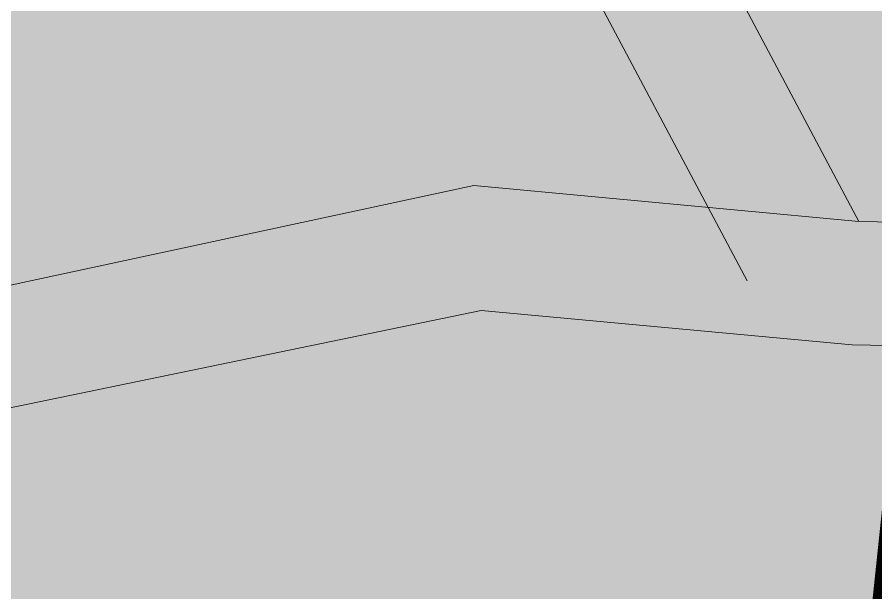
# Model space of a CAD drawing. Header units: inches. Extents: x 46944 to 1771531, y 9954 to 15548976.
# Drawn here: x 223527.65 to 223569.32, y 1547522.98 to 1547550.91 of the extents above; entities that cross this region are included whole.
import ezdxf

# ---------------------------------------------------------------- set-up
doc = ezdxf.new("R2010")
doc.units = ezdxf.units.IN
doc.header["$MEASUREMENT"] = 0
doc.layers.add('CART TRACK', color=30, linetype='Continuous')
doc.layers.add('SATGE-2', color=160, linetype='Continuous')
doc.layers.add('SUBMERGENCE AREA', color=7, linetype='Continuous', lineweight=80, true_color=0x777c88)

msp = doc.modelspace()

# ---------------------------------------------------------------- hatches: boundary and pattern name
at = {"layer": 'SUBMERGENCE AREA', "lineweight": 5}
h = msp.add_hatch(dxfattribs=at)
h.set_pattern_fill('HONEY', color=256, scale=150)
h.paths.add_polyline_path([(223798.96408, 1548738.75582), (223915.40308, 1548879.11282), (223990.96308, 1548946.96612), (224000, 1548955.08133), (224000, 1548986.42783), (223886.343, 1548888.733), (223774.367, 1548769.562), (223725.409, 1548750.386), (223625.088, 1548739.998), (223570.26771, 1548700), (223728.88355, 1548700), (223769.17908, 1548713.62082)])
h.paths.add_polyline_path([(223648.53408, 1548651.94782), (223693.55408, 1548688.05782), (223728.88355, 1548700), (223570.26771, 1548700), (223567.2059, 1548697.76604), (223535.92673, 1548589.71916), (223575.1, 1548499.549), (223554.42051, 1548257.03248), (223520.20442, 1548191.4321), (223468.344, 1548097.982), (223445.14, 1548014.864), (223452.084, 1547825.566), (223451.39624, 1547741.98656), (223477.40095, 1547692.1737), (223503.44304, 1547603.34404), (223509.05781, 1547584.19203), (223501.59863, 1547551.81152), (223497.0877, 1547520.32298), (223569.62213, 1547517.52423), (223576.6436, 1547584.09246), (223565.56822, 1547649.9205), (223557.94205, 1547703.25489), (223555.19454, 1547788.56744), (223554.50545, 1547834.004), (223560.56054, 1547904.53704), (223572.8882, 1548007.85691), (223584.02129, 1548094.51653), (223586.19955, 1548111.47208), (223593.68719, 1548165.87746), (223610.02388, 1548206.68147), (223645.42005, 1548262.44698), (223692.38794, 1548307.3314), (223757.95112, 1548345.42849), (223780.55894, 1548361.78461), (223795.37112, 1548378.14079), (223810.18317, 1548404.62214), (223814.86061, 1548433.44008), (223814.86061, 1548453.69056), (223828.11356, 1548473.16215), (223834.71307, 1548488.61548), (223853.06022, 1548531.57691), (223929.65677, 1548659.49897), (223956.26009, 1548700), (223951.17151, 1548700), (223947.22317, 1548695.48082), (223920.61985, 1548654.97979), (223844.0233, 1548527.05773), (223819.07663, 1548468.64297), (223805.82368, 1548449.17138), (223805.82368, 1548428.9209), (223801.14625, 1548400.10296), (223786.3342, 1548373.62161), (223771.52201, 1548357.26543), (223763.46308, 1548351.98082), (223748.91419, 1548340.90931), (223683.35102, 1548302.81222), (223636.38313, 1548257.9278), (223600.98696, 1548202.16228), (223584.65027, 1548161.35828), (223577.16263, 1548106.9529), (223551.52362, 1547900.01786), (223546.15761, 1547828.79573), (223546.15761, 1547784.04826), (223549.37054, 1547695.48082), (223556.53129, 1547645.40131), (223567.60668, 1547579.57328), (223565.31655, 1547557.86137), (223549.96308, 1547559.48082), (223550.52832, 1547569.92634), (223536.02408, 1547673.25382), (223507.27408, 1547815.59082), (223486.58508, 1548037.76882), (223517.07435, 1548115.05613), (223581.10237, 1548219.60592), (223604.04258, 1548285.27905), (223612.35908, 1548351.60082), (223673.29108, 1548477.51482), (223669.68808, 1548501.47082), (223617.32108, 1548538.29982), (223598.85708, 1548580.24082)])
h.paths.add_polyline_path([(223609.85597, 1548299.24575), (223974.0863, 1548902.31942), (223914.33597, 1548938.40603), (223550.10564, 1548335.33236)], flags=9)
h.paths.add_polyline_path([(223729.90353, 1548944.75061), (224734.53518, 1548944.75061), (224734.53518, 1549037.88157), (223729.90353, 1549037.88157)], flags=9)
h.paths.add_polyline_path([(223674.66639, 1548260.83567), (224014.77903, 1548823.97652), (223930.61007, 1548874.81092), (223590.49743, 1548311.67007)], flags=9)

# ---------------------------------------------------------------- linework, layer by layer
at = {"layer": 'CART TRACK', "linetype": 'Continuous', "lineweight": 5, "ltscale": 50}
for points in [[(223568.5, 1547541), (223550.26204, 1547575.30409), (223537.80887, 1547590.61698), (223516.49482, 1547597.07707), (223504.52055, 1547601.38379), (223490.69778, 1547645.5806), (223478.44191, 1547708.64066), (223447.18912, 1547770.47624), (223417.16403, 1547826.37599), (223399.90036, 1547864.56725), (223373.38848, 1547890.43873), (223334.54542, 1547908.30239), (223289.53672, 1547919.39017), (223259.3255, 1547916.92624), (223220.20748, 1547947.41975), (223171.20081, 1547988.32426), (223155.69238, 1548009.39633), (223143.28564, 1548039.14506), (223125.91623, 1548050.30084)], [(223568.5, 1547541), (223550.26204, 1547575.30409), (223537.80887, 1547590.61698), (223516.49482, 1547597.07707), (223504.52055, 1547601.38379), (223490.69778, 1547645.5806), (223478.44191, 1547708.64066), (223447.18912, 1547770.47624), (223417.16403, 1547826.37599), (223399.90036, 1547864.56725), (223373.38848, 1547890.43873), (223334.54542, 1547908.30239), (223289.53672, 1547919.39017), (223259.3255, 1547916.92624), (223220.20748, 1547947.41975), (223171.20081, 1547988.32426), (223155.69238, 1548009.39633), (223143.28564, 1548039.14506), (223125.91623, 1548050.30084)], [(223487.45, 1547529.33), (223549.81071, 1547542.73988), (223568.5, 1547541), (223614.28992, 1547540.16313), (223662.43438, 1547551.3292), (223687.36635, 1547560.77741), (223697.64274, 1547593.09051), (223725.75509, 1547681.23862), (223740.45997, 1547693.76944), (223766.8423, 1547709.75713), (223782.945, 1547803.6198), (223793.84674, 1547848.47597)], [(223487.45, 1547529.33), (223549.81071, 1547542.73988), (223568.5, 1547541), (223614.28992, 1547540.16313), (223662.43438, 1547551.3292), (223687.36635, 1547560.77741), (223697.64274, 1547593.09051), (223725.75509, 1547681.23862), (223740.45997, 1547693.76944), (223766.8423, 1547709.75713), (223782.945, 1547803.6198), (223793.84674, 1547848.47597)], [(223486.18593, 1547523.46467), (223550.17164, 1547536.68033), (223568.16663, 1547535.00509), (223614.92243, 1547534.15057), (223664.18316, 1547545.57553), (223692.20505, 1547556.1947), (223703.36056, 1547591.2721), (223730.95081, 1547677.78316), (223743.98332, 1547688.88886), (223772.29304, 1547706.04455), (223788.82384, 1547802.40263), (223799.46974, 1547846.20609)], [(223486.18593, 1547523.46467), (223550.17164, 1547536.68033), (223568.16663, 1547535.00509), (223614.92243, 1547534.15057), (223664.18316, 1547545.57553), (223692.20505, 1547556.1947), (223703.36056, 1547591.2721), (223730.95081, 1547677.78316), (223743.98332, 1547688.88886), (223772.29304, 1547706.04455), (223788.82384, 1547802.40263), (223799.46974, 1547846.20609)], [(223563.07773, 1547538.11722), (223545.12045, 1547571.89338), (223534.2298, 1547585.28493), (223514.56376, 1547591.24552), (223499.5705, 1547596.63807), (223484.73479, 1547644.07363), (223472.57647, 1547706.63183), (223441.74294, 1547767.63786), (223419.40819, 1547809.21999)], [(223563.07773, 1547538.11722), (223545.12045, 1547571.89338), (223534.2298, 1547585.28493), (223514.56376, 1547591.24552), (223499.5705, 1547596.63807), (223484.73479, 1547644.07363), (223472.57647, 1547706.63183), (223441.74294, 1547767.63786), (223419.40819, 1547809.21999)]]:
    msp.add_lwpolyline(points, dxfattribs=at)
at = {"layer": 'SATGE-2', "lineweight": 5, "const_width": 2}
msp.add_lwpolyline([(223554.42051, 1548257.03248), (223468.344, 1548097.982), (223445.14, 1548014.864), (223451.39624, 1547741.98656), (223477.40095, 1547692.1737), (223503.44304, 1547603.34404), (223509.05781, 1547584.19203), (223501.59863, 1547551.81152), (223497.0877, 1547520.32298), (223569.62213, 1547517.52423), (223576.6436, 1547584.09246), (223557.94205, 1547703.25489), (223555.19454, 1547788.56744), (223560.56054, 1547904.53704), (223572.8882, 1548007.85691), (223584.02129, 1548094.51653), (223593.68719, 1548165.87746), (223610.02388, 1548206.68147)], dxfattribs=at)

doc.saveas('drawing.dxf')
